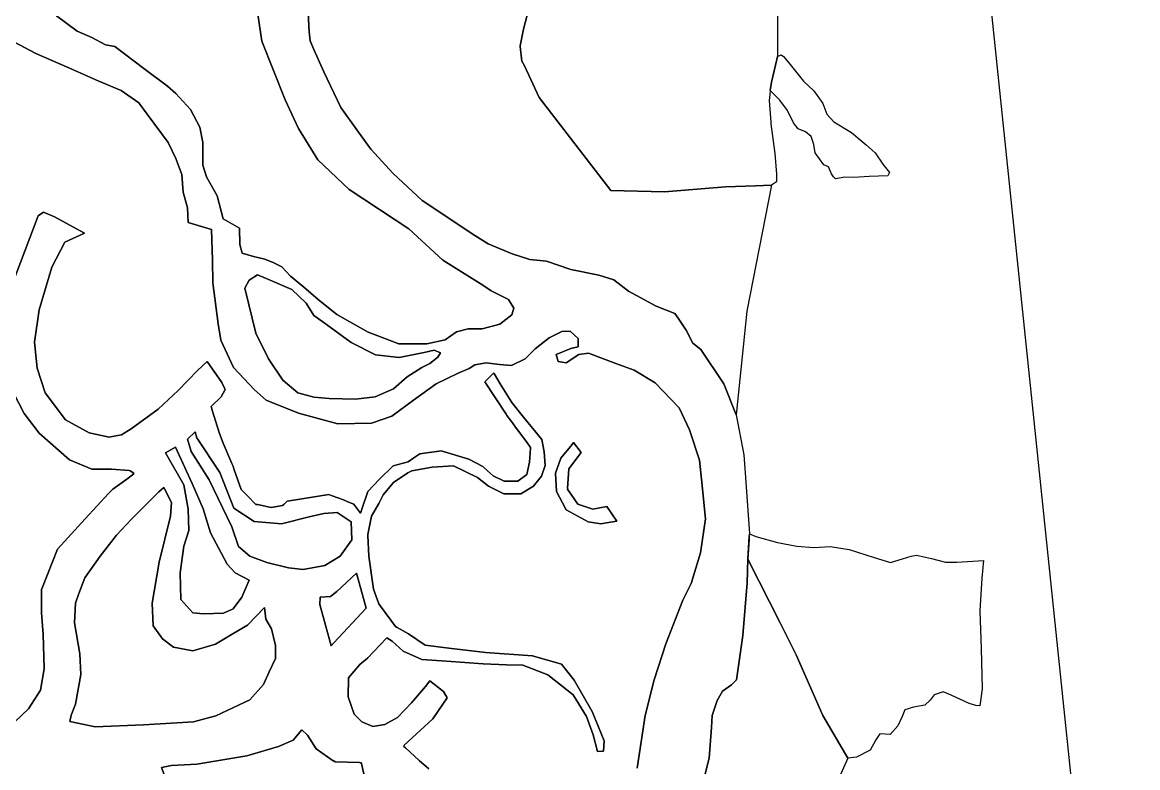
# Model space of a CAD drawing. Header units: inches. Extents: x 288635 to 1232953, y 676945 to 1655780.
# Drawn here: x 596058 to 615364, y 1562824 to 1575721 of the extents above; entities that cross this region are included whole.
import ezdxf

# ---------------------------------------------------------------- set-up
doc = ezdxf.new("R2010")
doc.units = ezdxf.units.IN
doc.header["$MEASUREMENT"] = 0
doc.layers.add('Images', color=7, linetype='Continuous')
picture_1 = doc.add_image_def('image1.jpg', size_in_pixel=(2578, 3749))

msp = doc.modelspace()

# ---------------------------------------------------------------- linework, layer by layer
at = {"color": 1}
for points in [[(609128.1754, 1578545.9564), (609128.1754, 1575352.4002), (609130.6889, 1575196.5628), (609131.7341, 1575131.7623), (609119.2823, 1575079.9444), (609025.1323, 1574688.1395), (609005.4381, 1574540.4331), (608995.9918, 1574469.5854), (608982.7989, 1574370.6388), (609014.549, 1573994.9297), (609015.7556, 1573962.1115), (609084.769, 1573451.7646), (609111.2274, 1573094.5764), (609111.2274, 1572959.6386), (609028.5164, 1572900.8393), (608748.7116, 1572891.9805), (608226.7328, 1572875.4544), (607175.8651, 1572788.9766), (606243.1785, 1572812.6541), (605003.3911, 1574422.3752), (604751.8886, 1574970.2579), (604704.6286, 1575046.285), (604674.4161, 1575303.091), (604673.389, 1575311.8215), (604735.8682, 1575600.7877), (604960.6315, 1576466.9284)], [(604960.6315, 1576466.9284), (604735.8682, 1575600.7877), (604673.389, 1575311.8215), (604674.4161, 1575303.091), (604704.6286, 1575046.285), (604751.8886, 1574970.2579), (605003.3911, 1574422.3752), (606243.1785, 1572812.6541), (606243.1785, 1572812.6541), (607175.8651, 1572788.9766), (608226.7328, 1572875.4544), (608748.7116, 1572891.9805), (609028.5164, 1572900.8393), (608598.1176, 1570725.3223), (608411.8506, 1568930.3853), (608199.5322, 1569465.7165), (607803.2914, 1570060.0777), (607666.1311, 1570171.8379), (607549.2909, 1570395.3583), (607412.1306, 1570603.6388), (607351.1705, 1570679.8389), (607031.1298, 1570811.9192), (606548.5289, 1571070.9997), (606294.5284, 1571264.0401), (606037.227, 1571347.4414), (605550.3927, 1571442.6916), (605132.3502, 1571585.5669), (604841.3079, 1571617.317), (604534.3906, 1571712.5672), (604121.6398, 1571887.1925), (603888.806, 1572030.0678), (602978.6375, 1572638.6107), (602475.9282, 1573104.2783), (602089.6358, 1573527.6124), (601877.9687, 1573818.6547), (601571.0514, 1574247.2806), (601274.7175, 1574866.4068), (601105.3838, 1575252.6992), (601041.8837, 1575400.8662), (601020.717, 1575554.3248), (601004.8419, 1575882.4088)], [(595885.3351, 1571187.105), (596334.0693, 1572372.4407), (596422.9695, 1572435.9408), (596614.5519, 1572356.5986), (597134.1709, 1572071.8734), (596795.5036, 1571919.4731), (596566.9031, 1571483.4389), (596351.0027, 1570746.8374), (596266.3359, 1570188.0363), (596312.9026, 1569739.3021), (596452.6029, 1569307.5012), (596808.2036, 1568841.8336), (597214.6044, 1568617.4665), (597563.85, 1568542.9708), (597648.4608, 1568557.6397), (597772.8975, 1568582.9789), (597942.2312, 1568686.2724), (598411.2855, 1569026.6331), (598758.4195, 1569351.7537), (599090.3135, 1569697.1944), (599256.2605, 1569849.5947), (599513.6477, 1569488.914), (599569.5278, 1569370.3805), (599500.101, 1569243.3802), (599324.417, 1569070.8531), (599348.3206, 1568993.8866), (599366.3381, 1568935.8727), (599368.7411, 1568928.1353), (599372.4244, 1568916.2757), (599401.0217, 1568824.1961), (599469.4245, 1568603.9482), (599537.3038, 1568441.5236), (599684.863, 1568088.4376), (599705.6819, 1568038.6213), (599721.2674, 1567994.7643), (599847.8957, 1567638.4382), (599865.3402, 1567620.1189), (599916.5351, 1567566.3567), (599954.5404, 1567526.4455), (600097.8796, 1567375.9183), (600130.3637, 1567379.323), (600363.8343, 1567324.2449), (600562.2722, 1567360.6252), (600582.272, 1567379.7288), (600640.6404, 1567435.4816), (600682.5131, 1567443.2852), (601360.8324, 1567550.389), (601421.8731, 1567528.0671), (601617.2898, 1567456.6057), (601690.3099, 1567426.5388), (601797.2068, 1567382.5222), (601810.7976, 1567364.7735), (601913.8127, 1567230.2426), (601922.104, 1567254.7306), (601930.1427, 1567278.4724), (602040.6237, 1567604.7722), (602241.7075, 1567816.4393), (602474.5413, 1568049.2731), (602735.8341, 1568116.2077), (602837.3342, 1568183.4595), (602937.4933, 1568251.8772), (603305.5238, 1568304.453), (603786.9625, 1568160.6853), (604030.3796, 1568033.685), (604112.5683, 1567961.1658), (604210.2967, 1567874.9347), (604400.797, 1567779.6845), (604633.6308, 1567779.6845), (604792.3812, 1567896.1014), (604834.7146, 1568107.7685), (604855.8813, 1568351.1856), (604854.8323, 1568352.6034), (604855.8813, 1568364.6665), (604789.0422, 1568455.0045), (604627.9619, 1568672.7165), (604505.9112, 1568837.677), (604446.7022, 1568917.7024), (604431.0345, 1568941.6162), (604064.924, 1569500.4166), (604213.4581, 1569648.9507), (604218.3381, 1569653.8307), (604221.3203, 1569648.9507), (604230.1591, 1569634.4873), (604290.9133, 1569535.0713), (604331.7444, 1569468.2568), (604531.9821, 1569140.5951), (604711.2122, 1568920.7089), (605051.7773, 1568502.8909), (605088.7151, 1568287.6855), (605108.9521, 1568054.9601), (605046.3817, 1567867.2489), (604908.7981, 1567697.9152), (604686.5476, 1567560.3316), (604390.2137, 1567560.3316), (604125.6292, 1567697.9144), (604018.1237, 1567781.5305), (603935.1294, 1567846.0822), (603522.3786, 1568047.1659), (603151.9612, 1568025.9992), (602802.429, 1567960.7457), (602728.5418, 1567925.1704), (602485.1246, 1567755.8367), (602305.2076, 1567544.1696), (602231.1241, 1567396.0027), (602104.1239, 1567173.7522), (602040.6237, 1566856.2516), (602041.0657, 1566844.9807), (602040.6237, 1566842.7707), (602054.7094, 1566483.5858), (602135.8739, 1565911.4355), (602231.1241, 1565657.435), (602259.4406, 1565618.633), (602516.8767, 1565265.8503), (602548.2206, 1565248.5571), (602744.7433, 1565140.1304), (603031.9357, 1564945.9033), (603438.3365, 1564890.0232), (604073.3378, 1564818.903), (604886.1394, 1564757.9429), (605389.0604, 1564615.7026), (605612.5809, 1564336.3021), (605922.4615, 1563797.821), (606130.8289, 1563289.0171), (606120.5819, 1563112.0196), (606013.9017, 1563106.9396), (605937.7015, 1563391.4202), (605820.8613, 1563711.4608), (605592.2609, 1564082.3015), (605155.38, 1564432.8222), (604723.5791, 1564595.3826), (604439.0985, 1564605.5426), (604037.7777, 1564620.7826), (603402.7765, 1564666.5027), (602976.0556, 1564696.9828), (602650.935, 1564839.2231), (602460.3497, 1565014.7013), (602367.6621, 1565069.7922), (602362.3007, 1565064.1763), (602033.4653, 1564719.7348), (601899.0935, 1564610.6226), (601706.0531, 1564376.9421), (601695.8931, 1564051.8215), (601802.5733, 1563752.1009), (601934.6535, 1563620.0206), (602127.6939, 1563538.7405), (602330.8943, 1563574.3005), (602549.3348, 1563691.1408), (602795.736, 1563948.4126), (603037.0157, 1564229.6218), (603113.2159, 1564326.142), (603346.8964, 1564143.2617), (603412.9365, 1564031.5014), (603161.2588, 1563668.7312), (602660.1596, 1563206.7249), (602667.5426, 1563200.051), (602660.1596, 1563193.244), (602689.0655, 1563167.1145), (602928.3937, 1562950.7739), (603092.4139, 1562802.5079)], [(595926.9893, 1563617.2679), (596164.7602, 1563842.3159), (596375.8107, 1564162.6668), (596435.3828, 1564534.1794), (596435.0775, 1564545.7561), (596435.3828, 1564547.6603), (596420.0967, 1565127.2338), (596392.4544, 1565505.5913), (596389.1206, 1565906.9344), (596404.9532, 1565947.1241), (596665.1532, 1566607.6199), (597147.8773, 1567129.3953), (597552.1351, 1567566.3567), (597625.7411, 1567645.9173), (597865.5282, 1567819.045), (597989.659, 1567908.6681), (597979.2483, 1567914.6325), (597989.659, 1567922.149), (597923.7992, 1567959.8807), (597909.7203, 1567967.9466), (597599.1319, 1567988.7864), (597262.8526, 1567991.4627), (596875.9371, 1568151.7989), (596351.0027, 1568613.2332), (596088.5355, 1568951.9005), (595800.6683, 1569510.7016)], [(607808.3714, 1562445.1424), (607945.5317, 1562988.7035), (607986.1718, 1563517.0246), (607996.3318, 1563725.305), (608087.772, 1563989.4655), (608179.2121, 1564146.9458), (608331.6124, 1564258.7061), (608417.9726, 1564345.0662), (608529.7328, 1565112.1478), (608605.933, 1566021.4696), (608615.0786, 1566431.8062), (608615.0786, 1566431.8062), (609180.2297, 1565320.554), (609452.0923, 1564779.5236), (609914.2912, 1563727.9708), (610345.1215, 1562988.0831), (609749.5866, 1561649.0374)], [(601993.9203, 1562613.2261), (601926.432, 1562896.8867), (601923.2671, 1562896.997), (601926.432, 1562910.3676), (601892.846, 1562911.5377), (601472.2095, 1562926.1917), (601448.7397, 1562942.8882), (601441.418, 1562943.1041), (601147.0852, 1563150.1202), (600996.5046, 1563387.7082), (600895.8973, 1563480.532), (600745.0845, 1563300.615), (600493.7298, 1563189.4898), (599943.3954, 1563030.7394), (599078.2062, 1562885.2183), (598638.9969, 1562864.0516), (598467.1669, 1562827.4568), (598567.6756, 1562566.1342)]]:
    msp.add_lwpolyline(points, dxfattribs=at)
at = {"color": 1, "ltscale": 3}
for points in [[(596650.3736, 1575834.4662), (597005.9743, 1575565.2257), (597259.9748, 1575458.5455), (597498.7353, 1575331.5452), (597661.2956, 1575301.0652), (598159.1366, 1574920.0644), (598570.6175, 1574615.2638), (598712.8578, 1574488.2635), (598971.9383, 1574213.943), (599129.4186, 1573909.1424), (599185.2987, 1573639.9018), (599180.2187, 1573248.7411), (599246.2588, 1573045.5407), (599429.1392, 1572720.42), (599535.8194, 1572319.0992), (599815.22, 1572161.6189), (599825.38, 1571877.1383), (599866.0201, 1571724.738), (600059.0604, 1571668.8579), (600257.1808, 1571623.1378), (600409.5811, 1571562.1777), (600551.8214, 1571491.0575), (600699.1417, 1571328.4972), (600922.6622, 1571145.6169), (601176.6627, 1570922.0964), (601501.7833, 1570668.0959), (602045.3444, 1570358.2153), (602573.6655, 1570155.0149), (603061.3464, 1570155.0149), (603376.3071, 1570226.135), (603574.4275, 1570368.3753), (603772.5479, 1570419.1754), (604016.3884, 1570419.1754), (604326.269, 1570495.3756), (604529.099, 1570659.5234), (604566.1407, 1570775.9403), (604470.8905, 1570924.1072), (604174.5566, 1571077.5659), (604031.6813, 1571172.8161), (603338.4716, 1571606.7336), (602745.8037, 1572146.4847), (601713.9267, 1572829.1111), (601174.1756, 1573342.4037), (600840.7999, 1573882.1548), (600607.9661, 1574379.5725), (600205.7987, 1575395.5745), (600036.465, 1576527.9934)], [(600036.465, 1576527.9934), (600205.7987, 1575395.5745), (600607.9661, 1574379.5725), (600840.7999, 1573882.1548), (601174.1756, 1573342.4037), (601713.9267, 1572829.1111), (602745.8037, 1572146.4847), (603338.4716, 1571606.7336), (604031.6813, 1571172.8161), (604174.5566, 1571077.5659), (604470.8905, 1570924.1072), (604566.1407, 1570775.9403), (604529.099, 1570659.5234), (604326.269, 1570495.3756), (604016.3884, 1570419.1754), (603772.5479, 1570419.1754), (603574.4275, 1570368.3753), (603376.3071, 1570226.135), (603061.3464, 1570155.0149), (602573.6655, 1570155.0149), (602045.3444, 1570358.2153), (601501.7833, 1570668.0959), (601176.6627, 1570922.0964), (600922.6622, 1571145.6169), (600699.1417, 1571328.4972), (600551.8214, 1571491.0575), (600409.5811, 1571562.1777), (600257.1808, 1571623.1378), (600059.0604, 1571668.8579), (599866.0201, 1571724.738), (599825.38, 1571877.1383), (599815.22, 1572161.6189), (599535.8194, 1572319.0992), (599429.1392, 1572720.42), (599246.2588, 1573045.5407), (599180.2187, 1573248.7411), (599185.2987, 1573639.9018), (599129.4186, 1573909.1424), (598971.9383, 1574213.943), (598712.8578, 1574488.2635), (598570.6175, 1574615.2638), (598159.1366, 1574920.0644), (597661.2956, 1575301.0652), (597498.7353, 1575331.5452), (597259.9748, 1575458.5455), (597005.9743, 1575565.2257), (596650.3736, 1575834.4662)], [(601004.8419, 1575882.4088), (601020.717, 1575554.3248), (601041.8837, 1575400.8662), (601105.3838, 1575252.6992), (601274.7175, 1574866.4068), (601571.0514, 1574247.2806), (601877.9687, 1573818.6547), (602089.6358, 1573527.6124), (602475.9282, 1573104.2783), (602978.6375, 1572638.6107), (603888.806, 1572030.0678), (604121.6398, 1571887.1925), (604534.3906, 1571712.5672), (604841.3079, 1571617.317), (605132.3502, 1571585.5669), (605550.3927, 1571442.6916), (606037.227, 1571347.4414), (606294.5284, 1571264.0401), (606548.5289, 1571070.9997), (607031.1298, 1570811.9192), (607351.1705, 1570679.8389), (607412.1306, 1570603.6388), (607549.2909, 1570395.3583), (607666.1311, 1570171.8379), (607803.2914, 1570060.0777), (608199.5322, 1569465.7165), (608411.8506, 1568930.3853), (608547.3175, 1568236.1173), (608585.9923, 1567685.954), (608643.3743, 1566869.6737), (608640.4993, 1566825.1837), (608615.0786, 1566431.8062), (608605.933, 1566021.4696), (608529.7328, 1565112.1478), (608417.9726, 1564345.0662), (608331.6124, 1564258.7061), (608179.2121, 1564146.9458), (608087.772, 1563989.4655), (607996.3318, 1563725.305), (607986.1718, 1563517.0246), (607945.5317, 1562988.7035), (607808.3714, 1562445.1424)], [(606697.7542, 1562818.5232), (606841.6878, 1563724.4583), (606994.0881, 1564342.5262), (607197.2885, 1564969.0608), (607493.6224, 1565722.5957), (607637.5561, 1566010.4629), (607798.423, 1566543.864), (607883.0899, 1567128.0651), (607815.3564, 1567813.8665), (607781.4897, 1568144.0672), (607603.6893, 1568669.0015), (607425.889, 1569050.0023), (607011.0215, 1569481.8032), (606646.9541, 1569701.9369), (606333.6868, 1569820.4705), (605859.5525, 1569998.2709), (605690.2188, 1569972.8708), (605470.0851, 1569828.9372), (605334.6181, 1569854.3373), (605300.7514, 1569972.8708), (605554.7519, 1570074.471), (605681.7521, 1570108.3378), (605681.7521, 1570252.2714), (605539.8093, 1570379.0645), (605396.934, 1570368.4811), (605174.6836, 1570262.6476), (604936.5581, 1570072.1472), (604761.9328, 1569897.5219), (604523.8073, 1569781.105), (604316.109, 1569799.4142), (604087.5085, 1569829.8942), (603889.3881, 1569794.3341), (603792.8679, 1569728.294), (603599.8275, 1569652.0939), (603223.9068, 1569464.1335), (602827.666, 1569184.7329), (602456.8252, 1568905.3324), (602101.2245, 1568783.4121), (601517.0234, 1568773.2521), (600841.382, 1568956.1325), (600277.5009, 1569184.7329), (600079.3805, 1569362.5333), (599713.6198, 1569748.6141), (599495.1793, 1570221.055), (599449.4592, 1570505.5356), (599358.019, 1571211.657), (599347.859, 1571602.8178), (599332.619, 1572136.2188), (598926.2182, 1572258.1391), (598916.0582, 1572512.1396), (598839.858, 1572781.3801), (598819.538, 1573086.1807), (598717.9378, 1573365.5813), (598580.7775, 1573639.9018), (598220.0968, 1574132.6628), (598077.8565, 1574325.7032), (597767.9759, 1574539.0636), (597381.8951, 1574701.624), (596863.7341, 1574935.3044), (596289.6929, 1575179.1449), (595908.6921, 1575382.3453)], [(595908.6921, 1575382.3453), (596289.6929, 1575179.1449), (596863.7341, 1574935.3044), (597381.8951, 1574701.624), (597767.9759, 1574539.0636), (598077.8565, 1574325.7032), (598220.0968, 1574132.6628), (598580.7775, 1573639.9018), (598717.9378, 1573365.5813), (598819.538, 1573086.1807), (598839.858, 1572781.3801), (598916.0582, 1572512.1396), (598926.2182, 1572258.1391), (599332.619, 1572136.2188), (599347.859, 1571602.8178), (599358.019, 1571211.657), (599449.4592, 1570505.5356), (599495.1793, 1570221.055), (599713.6198, 1569748.6141), (600079.3805, 1569362.5333), (600277.5009, 1569184.7329), (600841.382, 1568956.1325), (601517.0234, 1568773.2521), (602101.2245, 1568783.4121), (602456.8252, 1568905.3324), (602827.666, 1569184.7329), (603223.9068, 1569464.1335), (603599.8275, 1569652.0939), (603792.8679, 1569728.294), (603889.3881, 1569794.3341), (604087.5085, 1569829.8942), (604316.109, 1569799.4142), (604523.8073, 1569781.105), (604761.9328, 1569897.5219), (604936.5581, 1570072.1472), (605174.6836, 1570262.6476), (605396.934, 1570368.4811), (605539.8093, 1570379.0645), (605681.7521, 1570252.2714), (605681.7521, 1570108.3378), (605554.7519, 1570074.471), (605300.7514, 1569972.8708), (605334.6181, 1569854.3373), (605470.0851, 1569828.9372), (605690.2188, 1569972.8708), (605859.5525, 1569998.2709), (606333.6868, 1569820.4705), (606646.9541, 1569701.9369), (607011.0215, 1569481.8032), (607425.889, 1569050.0023), (607603.6893, 1568669.0015), (607781.4897, 1568144.0672), (607815.3564, 1567813.8665), (607883.0899, 1567128.0651), (607798.423, 1566543.864), (607637.5561, 1566010.4629), (607493.6224, 1565722.5957), (607197.2885, 1564969.0608), (606994.0881, 1564342.5262), (606841.6878, 1563724.4583), (606697.7542, 1562818.5232)], [(603092.4139, 1562802.5079), (602928.3937, 1562950.7739), (602689.0655, 1563167.1145), (602660.1596, 1563193.244), (602667.5426, 1563200.051), (602660.1596, 1563206.7249), (603161.2588, 1563668.7312), (603412.9365, 1564031.5014), (603346.8964, 1564143.2617), (603113.2159, 1564326.142), (603037.0157, 1564229.6218), (602795.736, 1563948.4126), (602549.3348, 1563691.1408), (602330.8943, 1563574.3005), (602127.6939, 1563538.7405), (601934.6535, 1563620.0206), (601802.5733, 1563752.1009), (601695.8931, 1564051.8215), (601706.0531, 1564376.9421), (601899.0935, 1564610.6226), (602033.4653, 1564719.7348), (602362.3007, 1565064.1763), (602367.6621, 1565069.7922), (602460.3497, 1565014.7013), (602650.935, 1564839.2231), (602976.0556, 1564696.9828), (603402.7765, 1564666.5027), (604037.7777, 1564620.7826), (604439.0985, 1564605.5426), (604723.5791, 1564595.3826), (605155.38, 1564432.8222), (605592.2609, 1564082.3015), (605820.8613, 1563711.4608), (605937.7015, 1563391.4202), (606013.9017, 1563106.9396), (606120.5819, 1563112.0196), (606130.8289, 1563289.0171), (605922.4615, 1563797.821), (605612.5809, 1564336.3021), (605389.0604, 1564615.7026), (604886.1394, 1564757.9429), (604073.3378, 1564818.903), (603438.3365, 1564890.0232), (603031.9357, 1564945.9033), (602744.7433, 1565140.1304), (602548.2206, 1565248.5571), (602516.8767, 1565265.8503), (602259.4406, 1565618.633), (602231.1241, 1565657.435), (602135.8739, 1565911.4355), (602054.7094, 1566483.5858), (602040.6237, 1566842.7707), (602041.0657, 1566844.9807), (602040.6237, 1566856.2516), (602104.1239, 1567173.7522), (602231.1241, 1567396.0027), (602305.2076, 1567544.1696), (602485.1246, 1567755.8367), (602728.5418, 1567925.1704), (602802.429, 1567960.7457), (603151.9612, 1568025.9992), (603522.3786, 1568047.1659), (603935.1294, 1567846.0822), (604018.1237, 1567781.5305), (604125.6292, 1567697.9144), (604390.2137, 1567560.3316), (604686.5476, 1567560.3316), (604908.7981, 1567697.9152), (605046.3817, 1567867.2489), (605108.9521, 1568054.9601), (605088.7151, 1568287.6855), (605051.7773, 1568502.8909), (604711.2122, 1568920.7089), (604531.9821, 1569140.5951), (604331.7444, 1569468.2568), (604290.9133, 1569535.0713), (604230.1591, 1569634.4873), (604221.3203, 1569648.9507), (604218.3381, 1569653.8307), (604213.4581, 1569648.9507), (604064.924, 1569500.4166), (604431.0345, 1568941.6162), (604446.7022, 1568917.7024), (604505.9112, 1568837.677), (604627.9619, 1568672.7165), (604789.0422, 1568455.0045), (604855.8813, 1568364.6665), (604854.8323, 1568352.6034), (604855.8813, 1568351.1856), (604834.7146, 1568107.7685), (604792.3812, 1567896.1014), (604633.6308, 1567779.6845), (604400.797, 1567779.6845), (604210.2967, 1567874.9347), (604112.5683, 1567961.1658), (604030.3796, 1568033.685), (603786.9625, 1568160.6853), (603305.5238, 1568304.453), (602937.4933, 1568251.8772), (602837.3342, 1568183.4595), (602735.8341, 1568116.2077), (602474.5413, 1568049.2731), (602241.7075, 1567816.4393), (602040.6237, 1567604.7722), (601930.1427, 1567278.4724), (601922.104, 1567254.7306), (601913.8127, 1567230.2426), (601810.7976, 1567364.7735), (601797.2068, 1567382.5222), (601690.3099, 1567426.5388), (601617.2898, 1567456.6057), (601421.8731, 1567528.0671), (601360.8324, 1567550.389), (600682.5131, 1567443.2852), (600640.6404, 1567435.4816), (600582.272, 1567379.7288), (600562.2722, 1567360.6252), (600363.8343, 1567324.2449), (600130.3637, 1567379.323), (600097.8796, 1567375.9183), (599954.5404, 1567526.4455), (599916.5351, 1567566.3567), (599865.3402, 1567620.1189), (599847.8957, 1567638.4382), (599721.2674, 1567994.7643), (599705.6819, 1568038.6213), (599684.863, 1568088.4376), (599537.3038, 1568441.5236), (599469.4245, 1568603.9482), (599401.0217, 1568824.1961), (599372.4244, 1568916.2757), (599368.7411, 1568928.1353), (599366.3381, 1568935.8727), (599348.3206, 1568993.8866), (599324.417, 1569070.8531), (599500.101, 1569243.3802), (599569.5278, 1569370.3805), (599513.6477, 1569488.914), (599256.2605, 1569849.5947), (599090.3135, 1569697.1944), (598758.4195, 1569351.7537), (598411.2855, 1569026.6331), (597942.2312, 1568686.2724), (597772.8975, 1568582.9789), (597648.4608, 1568557.6397), (597563.85, 1568542.9708), (597214.6044, 1568617.4665), (596808.2036, 1568841.8336), (596452.6029, 1569307.5012), (596312.9026, 1569739.3021), (596266.3359, 1570188.0363), (596351.0027, 1570746.8374), (596566.9031, 1571483.4389), (596795.5036, 1571919.4731), (597134.1709, 1572071.8734), (596614.5519, 1572356.5986), (596422.9695, 1572435.9408), (596334.0693, 1572372.4407), (595885.3351, 1571187.105)], [(595800.6683, 1569510.7016), (596088.5355, 1568951.9005), (596351.0027, 1568613.2332), (596875.9371, 1568151.7989), (597262.8526, 1567991.4627), (597599.1319, 1567988.7864), (597909.7203, 1567967.9466), (597923.7992, 1567959.8807), (597989.659, 1567922.149), (597979.2483, 1567914.6325), (597989.659, 1567908.6681), (597865.5282, 1567819.045), (597625.7411, 1567645.9173), (597552.1351, 1567566.3567), (597147.8773, 1567129.3953), (596665.1532, 1566607.6199), (596404.9532, 1565947.1241), (596389.1206, 1565906.9344), (596392.4544, 1565505.5913), (596420.0967, 1565127.2338), (596435.3828, 1564547.6603), (596435.0775, 1564545.7561), (596435.3828, 1564534.1794), (596375.8107, 1564162.6668), (596164.7602, 1563842.3159), (595926.9893, 1563617.2679)], [(598567.6756, 1562566.1342), (598467.1669, 1562827.4568), (598638.9969, 1562864.0516), (599078.2062, 1562885.2183), (599943.3954, 1563030.7394), (600493.7298, 1563189.4898), (600745.0845, 1563300.615), (600895.8973, 1563480.532), (600996.5046, 1563387.7082), (601147.0852, 1563150.1202), (601441.418, 1562943.1041), (601448.7397, 1562942.8882), (601472.2095, 1562926.1917), (601892.846, 1562911.5377), (601926.432, 1562910.3676), (601923.2671, 1562896.997), (601926.432, 1562896.8867), (601993.9203, 1562613.2261)]]:
    msp.add_lwpolyline(points, dxfattribs=at)
at = {"color": 1}
for points in [[(610717.4119, 1573054.0496), (610450.5491, 1573038.1175), (610293.9173, 1573044.3054), (610135.167, 1573015.2012), (610100.7711, 1573046.9513), (610063.7293, 1573099.8681), (610013.4584, 1573218.9308), (609928.7915, 1573255.9725), (609780.6246, 1573462.3479), (609756.812, 1573607.8691), (609714.4786, 1573745.4527), (609616.5826, 1573827.4737), (609489.5823, 1573880.3904), (609407.5613, 1573983.5782), (609301.7278, 1574195.2452), (609172.0817, 1574372.5164), (609005.4381, 1574540.4331), (609025.1323, 1574688.1395), (609119.2823, 1575079.9444), (609131.7341, 1575131.7623), (609190.6026, 1575158.3305), (609232.936, 1575126.5804), (609325.5403, 1575018.1011), (609579.5408, 1574703.2463), (609756.812, 1574533.9126), (609912.9165, 1574316.9538), (609981.7083, 1574129.0993), (610106.0627, 1573999.4532), (610410.3342, 1573814.2445), (610661.6888, 1573599.9316), (610820.4392, 1573462.3479), (610955.3769, 1573263.91), (611069.1389, 1573120.6418), (611036.5346, 1573063.9644), (610717.4119, 1573054.0496)], [(600347.4097, 1571258.5784), (600128.4265, 1571351.9283), (599985.5512, 1571261.9697), (599911.4677, 1571119.0945), (600097.7347, 1570340.1596), (600322.1019, 1569895.6587), (600567.6357, 1569527.3579), (600825.8695, 1569307.2242), (601105.2701, 1569235.2574), (601367.7373, 1569214.0906), (601824.9382, 1569201.3906), (602167.8389, 1569243.724), (602485.3395, 1569379.191), (602718.1733, 1569586.6247), (602972.1738, 1569747.4917), (603111.8741, 1569815.2252), (603251.5744, 1569925.2921), (603293.9078, 1570001.4922), (603184.458, 1570048.185), (603014.5072, 1570005.7256), (602582.7064, 1569921.0587), (602172.0722, 1569967.6255), (601748.738, 1570183.5259), (601257.0948, 1570538.0485), (601106.6215, 1570646.5544), (600969.8032, 1570860.8606), (600724.2693, 1571097.9277), (600347.4097, 1571258.5784)], [(602172.0722, 1569967.6255), (602582.7064, 1569921.0587), (603014.5072, 1570005.7256), (603184.458, 1570048.185), (603293.9078, 1570001.4922), (603251.5744, 1569925.2921), (603111.8741, 1569815.2252), (602972.1738, 1569747.4917), (602718.1733, 1569586.6247), (602485.3395, 1569379.191), (602167.8389, 1569243.724), (601824.9382, 1569201.3906), (601367.7373, 1569214.0906), (601105.2701, 1569235.2574), (600825.8695, 1569307.2242), (600567.6357, 1569527.3579), (600322.1019, 1569895.6587), (600097.7347, 1570340.1596), (599911.4677, 1571119.0945), (599985.5512, 1571261.9697), (600128.4265, 1571351.9283), (600347.4097, 1571258.5784), (600724.2693, 1571097.9277), (600969.8032, 1570860.8606), (601106.6215, 1570646.5544), (601257.0948, 1570538.0485), (601748.738, 1570183.5259), (602172.0722, 1569967.6255)], [(600662.814, 1566281.7845), (600916.8145, 1566255.3261), (601292.5236, 1566324.1179), (601562.3992, 1566482.8682), (601763.4829, 1566768.6188), (601747.6079, 1567080.8277), (601509.4824, 1567239.578), (601276.6486, 1567223.703), (601022.6481, 1567165.4946), (600546.3971, 1567043.786), (600070.1462, 1567086.1194), (599721.3182, 1567314.8202), (599477.4783, 1567932.7878), (599079.1654, 1568533.5122), (599047.6639, 1568637.7185), (598917.0452, 1568509.4473), (598982.0848, 1568295.3138), (599292.2696, 1567805.7875), (599525.1034, 1567324.2449), (599683.8537, 1566990.8692), (599800.2706, 1566652.2019), (599996.0627, 1566482.8682), (600292.3966, 1566377.0347), (600662.814, 1566281.7845)], [(600070.1462, 1567086.1194), (600546.3971, 1567043.786), (601022.6481, 1567165.4946), (601276.6486, 1567223.703), (601509.4824, 1567239.578), (601747.6079, 1567080.8277), (601763.4829, 1566768.6188), (601562.3992, 1566482.8682), (601292.5236, 1566324.1179), (600916.8145, 1566255.3261), (600662.814, 1566281.7845), (600292.3966, 1566377.0347), (599996.0627, 1566482.8682), (599800.2706, 1566652.2019), (599683.8537, 1566990.8692), (599525.1034, 1567324.2449), (599292.2696, 1567805.7875), (598982.0848, 1568295.3138), (598917.0452, 1568509.4473), (599047.6639, 1568637.7185), (599079.1654, 1568533.5122), (599477.4783, 1567932.7878), (599721.3182, 1567314.8202), (600070.1462, 1567086.1194)], [(605674.4641, 1567384.5745), (605934.1064, 1567296.3041), (606176.8344, 1567342.8324), (606350.9076, 1567090.4669), (606168.311, 1567059.8619), (606072.8452, 1567043.8609), (605852.8039, 1567079.4277), (605474.0473, 1567287.4171), (605408.0698, 1567409.1401), (605304.0114, 1567601.1193), (605284.3934, 1567921.545), (605378.5387, 1568177.0822), (605547.9191, 1568380.3387), (605574.332, 1568413.6464), (605598.4412, 1568449.5226), (605733.1155, 1568277.6292), (605516.7202, 1567993.4387), (605497.1363, 1567655.9892), (605497.8578, 1567654.9398), (605497.1363, 1567642.5083), (605674.4641, 1567384.5745)], [(605304.0114, 1567601.1193), (605408.0698, 1567409.1401), (605474.0473, 1567287.4171), (605852.8039, 1567079.4277), (606072.8452, 1567043.8609), (606168.311, 1567059.8619), (606350.9076, 1567090.4669), (606176.8344, 1567342.8324), (605934.1064, 1567296.3041), (605674.4641, 1567384.5745), (605497.1363, 1567642.5083), (605497.8578, 1567654.9398), (605497.1363, 1567655.9892), (605516.7202, 1567993.4387), (605733.1155, 1568277.6292), (605598.4412, 1568449.5226), (605574.332, 1568413.6464), (605547.9191, 1568380.3387), (605378.5387, 1568177.0822), (605284.3934, 1567921.545), (605304.0114, 1567601.1193)], [(599009.4805, 1565500.829), (599192.0254, 1565485.4069), (599540.4155, 1565495.227), (599710.6539, 1565573.0503), (599858.8209, 1565774.134), (599985.1755, 1566069.4875), (599742.0622, 1566197.1176), (599604.4786, 1566345.2846), (599313.4363, 1566885.0357), (599189.1475, 1567304.2526), (598999.282, 1567742.5738), (598707.2291, 1568367.1668), (598536.1557, 1568270.0873), (598854.3723, 1567718.1001), (598930.7358, 1567296.4715), (598939.8229, 1566927.4239), (598855.199, 1566657.1162), (598789.673, 1566193.9135), (598801.0318, 1565732.6041), (599009.4805, 1565500.829)], [(599540.4155, 1565495.227), (599192.0254, 1565485.4069), (599009.4805, 1565500.829), (598801.0318, 1565732.6041), (598789.673, 1566193.9135), (598855.199, 1566657.1162), (598939.8229, 1566927.4239), (598930.7358, 1567296.4715), (598854.3723, 1567718.1001), (598536.1557, 1568270.0873), (598707.2291, 1568367.1668), (598999.282, 1567742.5738), (599189.1475, 1567304.2526), (599313.4363, 1566885.0357), (599604.4786, 1566345.2846), (599742.0622, 1566197.1176), (599985.1755, 1566069.4875), (599858.8209, 1565774.134), (599710.6539, 1565573.0503), (599540.4155, 1565495.227)], [(597321.1599, 1563529.1593), (598156.6076, 1563564.7755), (599020.2094, 1563619.809), (599405.4435, 1563721.4092), (599998.1113, 1564000.8097), (600230.9451, 1564263.2769), (600328.312, 1564483.4107), (600438.3789, 1564712.0111), (600438.3789, 1564940.6116), (600370.6454, 1565228.4788), (600271.8071, 1565396.1254), (600247.8163, 1565597.6498), (599953.7293, 1565292.2408), (599720.8955, 1565154.6572), (599403.3949, 1564958.8651), (599011.8107, 1564847.7399), (598673.1434, 1564911.2401), (598482.643, 1565054.1153), (598323.8927, 1565276.3658), (598308.0177, 1565673.2416), (598424.0735, 1566382.4157), (598621.2287, 1567178.9721), (598641.3933, 1567414.2034), (598506.8545, 1567669.3415), (598421.5402, 1567600.0236), (597949.1739, 1567125.016), (597686.7067, 1566845.6154), (597403.0728, 1566481.548), (597140.6056, 1566109.0139), (597034.7721, 1565838.0801), (596979.7386, 1565668.7464), (596958.5719, 1565330.079), (597055.9388, 1564796.678), (597072.8721, 1564436.8439), (596980.907, 1563920.4666), (596901.4813, 1563735.7509), (596879.6637, 1563621.2084), (596911.3648, 1563619.3651), (597321.1599, 1563529.1593)], [(598673.1434, 1564911.2401), (599011.8107, 1564847.7399), (599403.3949, 1564958.8651), (599720.8955, 1565154.6572), (599953.7293, 1565292.2408), (600247.8163, 1565597.6498), (600271.8071, 1565396.1254), (600370.6454, 1565228.4788), (600438.3789, 1564940.6116), (600438.3789, 1564712.0111), (600328.312, 1564483.4107), (600230.9451, 1564263.2769), (599998.1113, 1564000.8097), (599405.4435, 1563721.4092), (599020.2094, 1563619.809), (598156.6076, 1563564.7755), (597321.1599, 1563529.1593), (596911.3648, 1563619.3651), (596879.6637, 1563621.2084), (596901.4813, 1563735.7509), (596980.907, 1563920.4666), (597072.8721, 1564436.8439), (597055.9388, 1564796.678), (596958.5719, 1565330.079), (596979.7386, 1565668.7464), (597034.7721, 1565838.0801), (597140.6056, 1566109.0139), (597403.0728, 1566481.548), (597686.7067, 1566845.6154), (597949.1739, 1567125.016), (598421.5402, 1567600.0236), (598506.8545, 1567669.3415), (598641.3933, 1567414.2034), (598621.2287, 1567178.9721), (598424.0735, 1566382.4157), (598308.0177, 1565673.2416), (598323.8927, 1565276.3658), (598482.643, 1565054.1153), (598673.1434, 1564911.2401)], [(609466.5182, 1566657.521), (609757.5605, 1566636.3543), (610043.3111, 1566652.2294), (610371.3951, 1566599.3126), (610805.3126, 1566461.729), (611085.7715, 1566377.0622), (611292.1469, 1566440.5623), (611442.0072, 1566483.7424), (611533.4474, 1566498.9824), (611797.6079, 1566443.1023), (612036.3684, 1566382.1422), (612234.4888, 1566382.1422), (612696.4299, 1566409.929), (612667.3256, 1566103.0118), (612632.5019, 1565537.8718), (612657.3996, 1564884.8092), (612673.2747, 1564186.3078), (612630.9412, 1563895.2655), (612562.1494, 1563900.5572), (612445.7325, 1563932.3073), (612133.5236, 1564080.4742), (611995.94, 1564138.6827), (611842.4813, 1564085.7659), (611773.6895, 1563990.5157), (611678.4393, 1563905.8489), (611482.6473, 1563874.0988), (611334.4803, 1563826.4737), (611286.8552, 1563710.0568), (611212.7717, 1563546.0148), (611080.4798, 1563397.8479), (610900.5628, 1563408.4312), (610831.771, 1563307.8893), (610731.2291, 1563127.9723), (610498.3953, 1563006.2637), (610345.1215, 1562988.0831), (609914.2912, 1563727.9708), (609452.0923, 1564779.5236), (609180.2297, 1565320.554), (608615.0786, 1566431.8062), (608641.3344, 1566777.0318), (608640.4993, 1566825.1837), (608643.3743, 1566869.6737), (608755.3904, 1566824.2893), (609127.8509, 1566721.0212), (609466.5182, 1566657.521)], [(608615.0786, 1566431.8062), (608640.4993, 1566825.1837), (608641.3344, 1566777.0318), (608615.0786, 1566431.8062)], [(601205.6098, 1565645.275), (601404.0477, 1564930.8985), (601451.303, 1564982.1332), (602007.299, 1565584.9498), (601840.2583, 1566189.8988), (601503.8014, 1565869.8369), (601393.6222, 1565786.8632), (601212.2338, 1565772.0399), (601205.6098, 1565645.275)], [(601451.303, 1564982.1332), (601404.0477, 1564930.8985), (601205.6098, 1565645.275), (601212.2338, 1565772.0399), (601393.6222, 1565786.8632), (601503.8014, 1565869.8369), (601840.2583, 1566189.8988), (602007.299, 1565584.9498), (601451.303, 1564982.1332)]]:
    msp.add_lwpolyline(points, close=True, dxfattribs=at)

# ---------------------------------------------------------------- pictures from other files: only their frames are drawn
at = {"layer": 'Images', "color": 5, "ltscale": 3}
image = msp.add_image(picture_1, insert=(572053.9354, 1547043.7773), size_in_units=(43543.6009, 63322.3273), rotation=5.935678115, dxfattribs=at)
image.dxf.flags = 7

doc.saveas('drawing.dxf')
